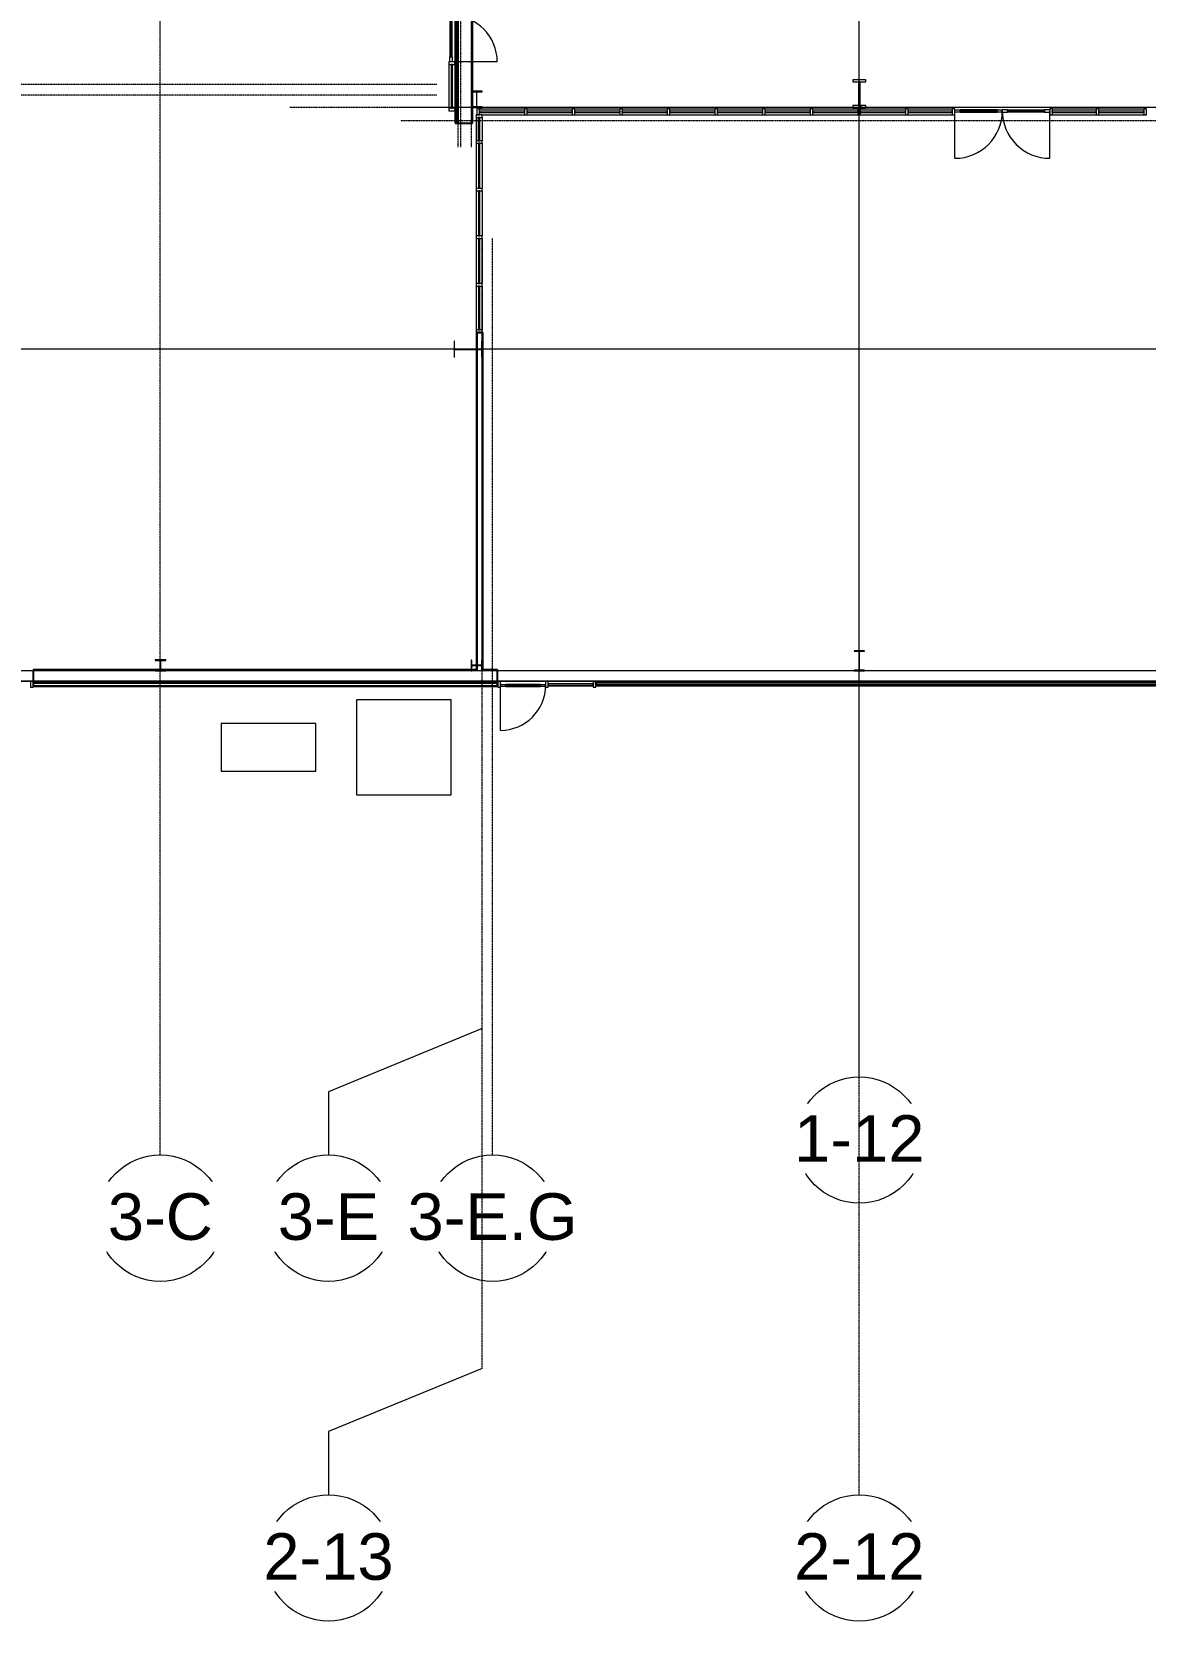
# Model space of a CAD drawing. Header units: inches. Extents: x 21341 to 28276, y -23509 to -20035.
# Drawn here: x 22458 to 23303, y -23509 to -22302 of the extents above; entities that cross this region are included whole.
import ezdxf

# ---------------------------------------------------------------- set-up
doc = ezdxf.new("R2010")
doc.units = ezdxf.units.IN
doc.header["$MEASUREMENT"] = 0
doc.linetypes.add('Grid Line 1_2_', pattern=[0.875, 0.5, -0.125, 0.125, -0.125])
for name, color, linetype, lineweight in [('A-DOOR', 31, 'Continuous', 9), ('A-GLAZ-CURT', 52, 'Continuous', 9), ('A-GLAZ-CWMG', 51, 'Continuous', 9), ('A-WALL', 113, 'Continuous', 9), ('A-WALL-PATT', 111, 'Continuous', 25), ('C-BLDG-PADS', 91, 'Continuous', 9), ('C-TOPO', 7, 'Continuous', 9), ('E-ELEC-EQPM', 71, 'Continuous', 9), ('I-WALL', 2, 'Continuous', 9), ('L-SITE-WALL', 31, 'Continuous', 9), ('S-BEAM', 12, 'Continuous', 9), ('S-COLS', 52, 'Continuous', 9), ('S-GRID', 1, 'Continuous', 9), ('S-GRID-IDEN', 1, 'Continuous', 9)]:
    doc.layers.add(name, color=color, linetype=linetype, lineweight=lineweight)
doc.styles.add('Arial', font='arial.ttf', dxfattribs={"height": 35.407186})
pattern_1 = [(0, (0, 0), (0, 24), []), (90, (0, 0), (-24, 1e-15), [])]
pattern_2 = [(0, (0, 0), (61.44, 15.36), [2.534, -43.546, 2.534, -43.546, -245.76]), (0, (0, 0), (61.44, 15.36), [-92.16, 2.534, -89.626, 2.534, -43.546, -107.52]), (0, (0, 0), (61.44, 15.36), [-230.4, 2.534, -28.186, 2.534, -74.266]), (120, (23.04, 7.68), (-44.02215, 45.528601), [2.534, -43.546, 2.534, -43.546, -245.76]), (120, (23.04, 7.68), (-44.02215, 45.528601), [-92.16, 2.534, -89.626, 2.534, -43.546, -107.52]), (120, (23.04, 7.68), (-44.02215, 45.528601), [-230.4, 2.534, -28.186, 2.534, -74.266]), (240, (30.72, 38.4), (-17.41785, -60.888601), [2.534, -43.546, 2.534, -43.546, -245.76]), (240, (30.72, 38.4), (-17.41785, -60.888601), [-92.16, 2.534, -89.626, 2.534, -43.546, -107.52]), (240, (30.72, 38.4), (-17.41785, -60.888601), [-230.4, 2.534, -28.186, 2.534, -74.266])]
pattern_3 = [(225, (23085.89, -22360.053), (19.00703, -19.00703), []), (225, (23085.89, -22388.853), (19.00703, -19.00703), [])]

# ---------------------------------------------------------------- blocks, each defined once
blk = doc.blocks.new('W-Wide Flange-Column - B2_D-1007399-First Floor Plan')
at = {"layer": 'S-COLS'}
h = blk.add_hatch(dxfattribs=at)
h.set_pattern_fill('FP_1', color=256, style=0, pattern_type=2)
h.set_pattern_definition([(225, (23085.89, -22779.678), (19.00703, -19.00703), []), (225, (23085.89, -22808.478), (19.00703, -19.00703), [])])
h.paths.add_polyline_path([(4, 7.6), (-4, 7.6), (-4, 7.2), (-0.8, 7.2), (-0.3, 7), (-0.1, 6.5), (-0.1, -6.5), (-0.3, -7), (-0.8, -7.2), (-4, -7.2), (-4, -7.6), (4, -7.6), (4, -7.2), (0.8, -7.2), (0.3, -7), (0.1, -6.5), (0.1, 6.5), (0.3, 7), (0.8, 7.2), (4, 7.2)], flags=0)
at = {"layer": 'S-COLS', "lineweight": 15}
for p, q in [((4, 7.6), (-4, 7.6)), ((-4, 7.6), (-4, 7.2)), ((-4, 7.2), (-0.8, 7.2)), ((-0.1, 6.5), (-0.1, -6.5)), ((0.1, -6.5), (0.1, 6.5)), ((0.8, 7.2), (4, 7.2)), ((4, 7.2), (4, 7.6)), ((-0.8, -7.2), (-4, -7.2)), ((-4, -7.2), (-4, -7.6)), ((-4, -7.6), (4, -7.6)), ((4, -7.2), (0.8, -7.2)), ((4, -7.6), (4, -7.2))]:
    blk.add_line(p, q, dxfattribs=at)
for centre, start, end in [((-0.8, 6.5), 0, 90), ((0.8, 6.5), 90, 180), ((-0.8, -6.5), 270, 0), ((0.8, -6.5), 180, 270)]:
    blk.add_arc(centre, 0.691, start, end, dxfattribs=at)
blk = doc.blocks.new('Girt_C - 8_D-1076209-First Floor Plan')
at = {"layer": 'S-BEAM'}
for p, q in [((22458.5, -22787.3), (22424.3, -22787.3)), ((23081.9, -22787.3), (22811.1, -22787.3)), ((23371.4, -22787.3), (23089.9, -22787.3)), ((22424.3, -22795.3), (22458.5, -22795.3)), ((22811.1, -22795.3), (23375.5, -22795.3))]:
    blk.add_line(p, q, dxfattribs=at)
blk = doc.blocks.new('System Panel - Glazed-809284-First Floor Plan')
at = {"layer": 'A-GLAZ-CURT'}
for p, q in [((17.09375, 1.25), (-17.09375, 1.25)), ((-17.09375, 1.25), (-17.09375, 0.25)), ((-17.09375, 0.25), (-17.09375, 1.25)), ((17.09375, 1.25), (-17.09375, 1.25)), ((-17.09375, 0.25), (17.09375, 0.25)), ((-17.09375, 0.25), (17.09375, 0.25)), ((17.09375, 0.25), (17.09375, 1.25)), ((17.09375, 1.25), (17.09375, 0.25))]:
    blk.add_line(p, q, dxfattribs=at)
blk = doc.blocks.new('System Panel - Glazed-1044197-First Floor Plan')
at = {"layer": 'A-GLAZ-CURT'}
for p, q in [((16.6875, 1.25), (-16.6875, 1.25)), ((-16.6875, 1.25), (-16.6875, 0.25)), ((-16.6875, 0.25), (-16.6875, 1.25)), ((16.6875, 1.25), (-16.6875, 1.25)), ((-16.6875, 0.25), (16.6875, 0.25)), ((-16.6875, 0.25), (16.6875, 0.25)), ((16.6875, 0.25), (16.6875, 1.25)), ((16.6875, 1.25), (16.6875, 0.25))]:
    blk.add_line(p, q, dxfattribs=at)
blk = doc.blocks.new('Door_Single_Storefront - one-1044198-First Floor Plan')
at = {"layer": 'A-DOOR'}
for p, q in [((-18, 36), (-18, 0)), ((-14, 1), (-18, 1)), ((-14, -0.75), (-14, 1)), ((-14, 1), (14, 1)), ((14, 0.5), (-14, 0.5)), ((-14, 0.5), (-14, -0.25)), ((18, 1), (14, 1)), ((14, 1), (14, -0.75)), ((14, -0.25), (14, 0.5)), ((18, -0.75), (18, 1)), ((-18, -0.75), (-14, -0.75)), ((-14, -0.25), (14, -0.25)), ((14, -0.75), (-14, -0.75)), ((14, -0.75), (18, -0.75))]:
    blk.add_line(p, q, dxfattribs=at)
blk.add_arc((-18, 0), 36, 360, 90, dxfattribs=at)
blk = doc.blocks.new('Door_Single_Storefront - one-1044203-First Floor Plan')
at = {"layer": 'A-DOOR'}
for p, q in [((-18, 0.75), (-14, 0.75)), ((-18, -36), (-18, 0)), ((-14, 0.75), (-14, -1)), ((14, 0.75), (-14, 0.75)), ((-14, -0.5), (-14, 0.25)), ((-14, 0.25), (14, 0.25)), ((14, -1), (14, 0.75)), ((14, 0.75), (18, 0.75)), ((14, 0.25), (14, -0.5)), ((18, 0.75), (18, -1)), ((-14, -1), (-18, -1)), ((14, -0.5), (-14, -0.5)), ((-14, -1), (14, -1)), ((18, -1), (14, -1))]:
    blk.add_line(p, q, dxfattribs=at)
blk.add_arc((-18, 0), 36, 270, 0, dxfattribs=at)
blk = doc.blocks.new('System Panel - Glazed-809288-First Floor Plan')
at = {"layer": 'A-GLAZ-CURT'}
for p, q in [((17.09375, 1.25), (-17.09375, 1.25)), ((-17.09375, 1.25), (-17.09375, 0.25)), ((-17.09375, 0.25), (-17.09375, 1.25)), ((17.09375, 1.25), (-17.09375, 1.25)), ((-17.09375, 0.25), (17.09375, 0.25)), ((-17.09375, 0.25), (17.09375, 0.25)), ((17.09375, 0.25), (17.09375, 1.25)), ((17.09375, 1.25), (17.09375, 0.25))]:
    blk.add_line(p, q, dxfattribs=at)
blk = doc.blocks.new('Rectangular Mullion - Rectangular Mullion 1-769167-First Floor Plan')
at = {"layer": 'A-GLAZ-CWMG'}
for p, q in [((24498.2, -22360.6), (24532.4, -22360.6)), ((24498.2, -22365.1), (24532.4, -22365.1))]:
    blk.add_line(p, q, dxfattribs=at)
blk = doc.blocks.new('Rectangular Mullion - Rectangular Mullion 1-1044194-First Floor Plan')
at = {"layer": 'A-GLAZ-CWMG'}
for p, q in [((24390.5, -22360.6), (24423.8, -22360.6)), ((24390.5, -22365.1), (24423.8, -22365.1))]:
    blk.add_line(p, q, dxfattribs=at)
blk = doc.blocks.new('Rectangular Mullion - Rectangular Mullion 1-1044201-First Floor Plan')
at = {"layer": 'A-GLAZ-CWMG'}
for p, q in [((24281.1, -22360.6), (24314.5, -22360.6)), ((24281.1, -22365.1), (24314.5, -22365.1))]:
    blk.add_line(p, q, dxfattribs=at)
blk = doc.blocks.new('Rectangular Mullion - Rectangular Mullion 1-1060760-First Floor Plan')
at = {"layer": 'A-GLAZ-CWMG'}
for p, q in [((22797.4, -22360.6), (22831.6, -22360.6)), ((22799.4, -22365.1), (22831.6, -22365.1))]:
    blk.add_line(p, q, dxfattribs=at)
blk = doc.blocks.new('Rectangular Mullion - Rectangular Mullion 1-809282-First Floor Plan')
at = {"layer": 'A-GLAZ-CWMG', "lineweight": 13}
for p, q in [((-1, 1.5), (1, 1.5)), ((-1, -3), (-1, 1.5)), ((1, 1.5), (1, -3)), ((1, -3), (-1, -3))]:
    blk.add_line(p, q, dxfattribs=at)
blk = doc.blocks.new('W-Wide Flange-Column - B3_C-1008654-First Floor Plan')
at = {"layer": 'S-COLS'}
h = blk.add_hatch(dxfattribs=at)
h.set_pattern_fill('FP_16', color=256, style=0, pattern_type=2)
h.set_pattern_definition([(135, (-22543.053, -22788.765), (-19.00703, -19.00703), []), (135, (-22571.853, -22788.765), (-19.00703, -19.00703), [])])
h.paths.add_polyline_path([(6, -10.6), (6, -10.2), (0.8, -10.2), (0.3, -10), (0.1, -9.5), (0.1, 9.5), (0.3, 10), (0.8, 10.2), (6, 10.2), (6, 10.6), (-6, 10.6), (-6, 10.2), (-0.8, 10.2), (-0.3, 10), (-0.1, 9.5), (-0.1, -9.5), (-0.3, -10), (-0.8, -10.2), (-6, -10.2), (-6, -10.6)], flags=0)
at = {"layer": 'S-COLS', "lineweight": 15}
for p, q in [((6, 10.6), (-6, 10.6)), ((-6, 10.6), (-6, 10.2)), ((-6, 10.2), (-0.8, 10.2)), ((-0.1, 9.5), (-0.1, -9.5)), ((0.1, -9.5), (0.1, 9.5)), ((0.8, 10.2), (6, 10.2)), ((6, 10.2), (6, 10.6)), ((-0.8, -10.2), (-6, -10.2)), ((-6, -10.2), (-6, -10.6)), ((-6, -10.6), (6, -10.6)), ((6, -10.2), (0.8, -10.2)), ((6, -10.6), (6, -10.2))]:
    blk.add_line(p, q, dxfattribs=at)
for centre, start, end in [((-0.8, 9.5), 0, 90), ((0.8, 9.5), 90, 180), ((-0.8, -9.5), 270, 0), ((0.8, -9.5), 180, 270)]:
    blk.add_arc(centre, 0.691, start, end, dxfattribs=at)
blk = doc.blocks.new('System Panel - Glazed-769203-First Floor Plan')
at = {"layer": 'A-GLAZ-CURT'}
for p, q in [((16.59375, -0.25), (-16.59375, -0.25)), ((-16.59375, -0.25), (-16.59375, -1.25)), ((-16.59375, -1.25), (-16.59375, -0.25)), ((16.59375, -0.25), (-16.59375, -0.25)), ((-16.59375, -1.25), (16.59375, -1.25)), ((-16.59375, -1.25), (16.59375, -1.25)), ((16.59375, -1.25), (16.59375, -0.25)), ((16.59375, -0.25), (16.59375, -1.25))]:
    blk.add_line(p, q, dxfattribs=at)
blk = doc.blocks.new('System Panel - Glazed-769204-First Floor Plan')
at = {"layer": 'A-GLAZ-CURT'}
for p, q in [((17.09375, -0.25), (-17.09375, -0.25)), ((-17.09375, -0.25), (-17.09375, -1.25)), ((-17.09375, -1.25), (-17.09375, -0.25)), ((17.09375, -0.25), (-17.09375, -0.25)), ((-17.09375, -1.25), (17.09375, -1.25)), ((-17.09375, -1.25), (17.09375, -1.25)), ((17.09375, -1.25), (17.09375, -0.25)), ((17.09375, -0.25), (17.09375, -1.25))]:
    blk.add_line(p, q, dxfattribs=at)
blk = doc.blocks.new('System Panel - Glazed-1060807-First Floor Plan')
at = {"layer": 'A-GLAZ-CURT'}
for p, q in [((8.8, -0.2), (-8.8, -0.2)), ((-8.8, -0.2), (-8.8, -1.3)), ((-8.8, -1.3), (-8.8, -0.2)), ((8.8, -0.2), (-8.8, -0.2)), ((-8.8, -1.3), (8.8, -1.3)), ((-8.8, -1.3), (8.8, -1.3)), ((8.8, -1.3), (8.8, -0.2)), ((8.8, -0.2), (8.8, -1.3))]:
    blk.add_line(p, q, dxfattribs=at)
blk = doc.blocks.new('Rectangular Mullion - Rectangular Mullion 1-769210-First Floor Plan')
at = {"layer": 'A-GLAZ-CWMG'}
for p, q in [((22794.9, -22495.2), (22794.9, -22528.4)), ((22799.4, -22495.2), (22799.4, -22528.4))]:
    blk.add_line(p, q, dxfattribs=at)
blk = doc.blocks.new('Rectangular Mullion - Rectangular Mullion 1-769211-First Floor Plan')
at = {"layer": 'A-GLAZ-CWMG'}
for p, q in [((22794.9, -22459), (22794.9, -22493.2)), ((22799.4, -22459), (22799.4, -22493.2))]:
    blk.add_line(p, q, dxfattribs=at)
blk = doc.blocks.new('Rectangular Mullion - Rectangular Mullion 1-1060806-First Floor Plan')
at = {"layer": 'A-GLAZ-CWMG'}
for p, q in [((22794.9, -22367.1), (22794.9, -22384.7)), ((22799.4, -22367.1), (22799.4, -22384.7))]:
    blk.add_line(p, q, dxfattribs=at)
blk = doc.blocks.new('Rectangular Mullion - Rectangular Mullion 1-729106-First Floor Plan')
at = {"layer": 'A-GLAZ-CWMG', "lineweight": 13}
for p, q in [((-2, 3), (0, 3)), ((-2, -1.5), (-2, 3)), ((0, 3), (0, -1.5)), ((0, -1.5), (-2, -1.5))]:
    blk.add_line(p, q, dxfattribs=at)
blk = doc.blocks.new('Rectangular Mullion - Rectangular Mullion 1-729107-First Floor Plan')
at = {"layer": 'A-GLAZ-CWMG', "lineweight": 13}
for p, q in [((0, 3), (-2, 3)), ((-2, 3), (-2, -1.5)), ((0, -1.5), (0, 3)), ((-2, -1.5), (0, -1.5))]:
    blk.add_line(p, q, dxfattribs=at)
blk = doc.blocks.new('Rectangular Mullion - Rectangular Mullion 1-729102-First Floor Plan')
at = {"layer": 'A-GLAZ-CWMG', "lineweight": 13}
for p, q in [((-1, 3), (1, 3)), ((-1, -1.5), (-1, 3)), ((1, 3), (1, -1.5)), ((1, -1.5), (-1, -1.5))]:
    blk.add_line(p, q, dxfattribs=at)
blk = doc.blocks.new('Rectangular Mullion - Profile_Polycarbonate_Upper and left-791730-First Floor Plan')
at = {"layer": 'A-GLAZ-CWMG', "lineweight": 13}
for p, q in [((-3.622, 1.141125), (0, 1.141125)), ((-3.622, 0.787125), (-3.622, 1.141125)), ((-3.372, 0.787125), (-3.622, 0.787125)), ((-0.0625, 1.078625), (-3.5595, 1.078625)), ((-3.5595, 1.078625), (-3.5595, 0.849625)), ((-3.5595, 0.849625), (-3.372, 0.849625)), ((-3.372, 0.849625), (-3.372, 0.787125)), ((-0.0625, -0.922375), (-0.0625, 1.078625)), ((0, 1.141125), (0, -0.984875)), ((-2.834, -0.984875), (-2.834, -0.859875)), ((-2.834, -0.859875), (-2.7715, -0.859875)), ((0, -0.984875), (-2.834, -0.984875)), ((-2.7715, -0.859875), (-2.7715, -0.922375)), ((-2.7715, -0.922375), (-0.0625, -0.922375))]:
    blk.add_line(p, q, dxfattribs=at)
blk = doc.blocks.new('Door_Single_Storefront - one-815663-First Floor Plan')
at = {"layer": 'A-DOOR'}
for p, q in [((-17.59375, 0.75), (-13.59375, 0.75)), ((-17.59375, -35.1875), (-17.59375, 0)), ((-13.59375, 0.75), (-13.59375, -1)), ((13.59375, 0.75), (-13.59375, 0.75)), ((-13.59375, -0.5), (-13.59375, 0.25)), ((-13.59375, 0.25), (13.59375, 0.25)), ((13.59375, -1), (13.59375, 0.75)), ((13.59375, 0.75), (17.59375, 0.75)), ((13.59375, 0.25), (13.59375, -0.5)), ((17.59375, 0.75), (17.59375, -1)), ((-13.59375, -1), (-17.59375, -1)), ((13.59375, -0.5), (-13.59375, -0.5)), ((-13.59375, -1), (13.59375, -1)), ((17.59375, -1), (13.59375, -1))]:
    blk.add_line(p, q, dxfattribs=at)
blk.add_arc((-17.59375, 0), 35.1875, 270, 0, dxfattribs=at)
blk = doc.blocks.new('Door_Single_Storefront - one-866808-First Floor Plan')
at = {"layer": 'A-DOOR'}
for p, q in [((-17.09375, 0.75), (-13.09375, 0.75)), ((-17.09375, -34.1875), (-17.09375, 0)), ((-13.09375, 0.75), (-13.09375, -1)), ((13.09375, 0.75), (-13.09375, 0.75)), ((-13.09375, -0.5), (-13.09375, 0.25)), ((-13.09375, 0.25), (13.09375, 0.25)), ((13.09375, -1), (13.09375, 0.75)), ((13.09375, 0.75), (17.09375, 0.75)), ((13.09375, 0.25), (13.09375, -0.5)), ((-13.09375, -1), (-17.09375, -1)), ((13.09375, -0.5), (-13.09375, -0.5)), ((-13.09375, -1), (13.09375, -1)), ((17.09375, -1), (13.09375, -1))]:
    blk.add_line(p, q, dxfattribs=at)
blk.add_arc((-17.09375, 0), 34.1875, 270, 0, dxfattribs=at)
blk = doc.blocks.new('System Panel - Glazed-827454-First Floor Plan')
at = {"layer": 'A-GLAZ-CURT'}
for p, q in [((17.09375, 1.25), (-17.09375, 1.25)), ((-17.09375, 1.25), (-17.09375, 0.25)), ((-17.09375, 0.25), (-17.09375, 1.25)), ((17.09375, 1.25), (-17.09375, 1.25)), ((-17.09375, 0.25), (17.09375, 0.25)), ((-17.09375, 0.25), (17.09375, 0.25)), ((17.09375, 0.25), (17.09375, 1.25)), ((17.09375, 1.25), (17.09375, 0.25))]:
    blk.add_line(p, q, dxfattribs=at)
blk = doc.blocks.new('Rectangular Mullion - Rectangular Mullion 1-866963-First Floor Plan')
at = {"layer": 'A-GLAZ-CWMG', "lineweight": 13}
for p, q in [((-2, 1.5), (0, 1.5)), ((-2, -3), (-2, 1.5)), ((0, 1.5), (0, -3)), ((0, -3), (-2, -3))]:
    blk.add_line(p, q, dxfattribs=at)
blk = doc.blocks.new('Rectangular Mullion - Rectangular Mullion 1-866957-First Floor Plan')
at = {"layer": 'A-GLAZ-CWMG', "lineweight": 13}
for p, q in [((0, 1.5), (-2, 1.5)), ((-2, 1.5), (-2, -3)), ((0, -3), (0, 1.5)), ((-2, -3), (0, -3))]:
    blk.add_line(p, q, dxfattribs=at)
blk = doc.blocks.new('Rectangular Mullion - Rectangular Mullion 1-827449-First Floor Plan')
at = {"layer": 'A-GLAZ-CWMG', "lineweight": 13}
for p, q in [((-1, 1.5), (1, 1.5)), ((-1, -3), (-1, 1.5)), ((1, 1.5), (1, -3)), ((1, -3), (-1, -3))]:
    blk.add_line(p, q, dxfattribs=at)
blk = doc.blocks.new('Rectangular Mullion - Rectangular Mullion 1-827457-First Floor Plan')
at = {"layer": 'A-GLAZ-CWMG', "lineweight": 13}
for p, q in [((-2, 1.5), (0, 1.5)), ((-2, -3), (-2, 1.5)), ((0, 1.5), (0, -3)), ((0, -3), (-2, -3))]:
    blk.add_line(p, q, dxfattribs=at)
blk = doc.blocks.new('Transformer-Dry-Type-Siemens - 6x6x6-1004770-First Floor Plan')
at = {"layer": 'E-ELEC-EQPM'}
for p, q in [((36, 36), (-36, 36)), ((-36, 36), (-36, -36)), ((36, -36), (36, 36)), ((-36, -36), (36, -36))]:
    blk.add_line(p, q, dxfattribs=at)
blk = doc.blocks.new('Transformer-Dry-Type-Siemens - 6x3x6-1005805-First Floor Plan')
at = {"layer": 'E-ELEC-EQPM'}
for p, q in [((36, 18), (-36, 18)), ((-36, 18), (-36, -18)), ((36, -18), (36, 18)), ((-36, -18), (36, -18))]:
    blk.add_line(p, q, dxfattribs=at)
blk = doc.blocks.new('columns and girder2 - one-V37-First Floor Plan')
at = {"layer": 'S-BEAM'}
h = blk.add_hatch(dxfattribs=at)
h.set_pattern_fill('FP_30', color=256, style=0, pattern_type=2)
h.set_pattern_definition(pattern_3)
h.paths.add_polyline_path([(5, -0.5), (-5, -0.5), (-5, -2), (5, -2)], flags=0)
h.paths.add_polyline_path([(-5, -20), (-5, -21.5), (5, -21.5), (5, -20)], flags=0)
h.paths.add_polyline_path([(5, -1204.8), (-5, -1204.8), (-5, -1206.3), (5, -1206.3)], flags=0)
h.paths.add_polyline_path([(5, -1224.3), (-5, -1224.3), (-5, -1225), (5, -1225)], flags=0)
h = blk.add_hatch(dxfattribs=at)
h.set_pattern_fill('FP_30', color=256, style=0, pattern_type=2)
h.set_pattern_definition(pattern_3)
h.paths.add_polyline_path([(-0.6, -2), (-0.6, -20), (0.6, -20), (0.6, -2)], flags=0)
h.paths.add_polyline_path([(-0.6, -1206.3), (-0.6, -1224.3), (0.6, -1224.3), (0.6, -1206.3)], flags=0)
at = {"layer": 'S-BEAM', "lineweight": 15}
for p, q in [((5, -0.5), (-5, -0.5)), ((-5, -0.5), (-5, -2)), ((-5, -2), (5, -2)), ((0.6, -2), (-0.6, -2)), ((-0.6, -2), (-0.6, -20)), ((0.6, -20), (0.6, -2)), ((5, -2), (5, -0.5)), ((5, -20), (-5, -20)), ((-5, -20), (-5, -21.5)), ((-5, -21.5), (5, -21.5)), ((-0.6, -20), (0.6, -20)), ((5, -21.5), (5, -20))]:
    blk.add_line(p, q, dxfattribs=at)
blk = doc.blocks.new('Grid - Grid Head - Circle-14747-First Floor Plan')
at = {"layer": 'S-GRID-IDEN'}
blk.add_circle((0, 0), 0.25, dxfattribs=at)

msp = doc.modelspace()

# ---------------------------------------------------------------- hatches: boundary and pattern name
at = {"layer": 'A-WALL-PATT', "lineweight": 9}
h = msp.add_hatch(dxfattribs=at)
h.set_pattern_fill('FP_15', color=256, style=0, pattern_type=2)
h.set_pattern_definition(pattern_1)
h.paths.add_polyline_path([(22781.4, -22371.4), (22781.4, -21413.2), (22780.4, -21413.2), (22780.4, -22371.4)], flags=0)
h.paths.add_polyline_path([(22780.4, -21408.5), (22781.4, -21408.5), (22781.4, -21368.7), (22780.4, -21368.7), (22780.4, -21407.2)], flags=0)
h.paths.add_polyline_path([(22781.4, -21336.7), (22781.4, -21292.8), (22780.4, -21292.8), (22780.4, -21336.7)], flags=0)
h.paths.add_polyline_path([(22780.4, -21234.6), (22781.4, -21234.6), (22781.4, -21192.2), (22780.4, -21192.2)], flags=0)
h.paths.add_polyline_path([(22780.4, -21160.2), (22781.4, -21160.2), (22781.4, -21124.3), (22780.4, -21124.3), (22780.4, -21136)], flags=0)
h = msp.add_hatch(dxfattribs=at)
h.set_pattern_fill('FP_13', color=256, style=0, pattern_type=2)
h.set_pattern_definition(pattern_2)
h.paths.add_polyline_path([(22795.3, -22787.3), (22795.9, -22787.3), (22795.9, -22543.2), (22795.3, -22543.2), (22795.3, -22786.6)], flags=0)
h.paths.add_polyline_path([(22795.3, -22542.9), (22795.9, -22542.9), (22795.9, -22530.4), (22795.3, -22530.4)], flags=0)
h = msp.add_hatch(dxfattribs=at)
h.set_pattern_fill('FP_13', color=256, style=0, pattern_type=2)
h.set_pattern_definition(pattern_2)
h.paths.add_polyline_path([(22800, -22787.3), (22800, -22530.4), (22795.9, -22530.4), (22795.9, -22531), (22799.4, -22531), (22799.4, -22787.3)], flags=0)
h = msp.add_hatch(dxfattribs=at)
h.set_pattern_fill('FP_15', color=256, style=0, pattern_type=2)
h.set_pattern_definition(pattern_1)
h.paths.add_polyline_path([(22320.4, -22797.1), (22424.3, -22797.1), (22424.3, -22796.1), (22314, -22796.1), (22314, -22797.1)], flags=0)
h.paths.add_polyline_path([(22811.1, -22797.1), (22811.1, -22796.1), (22458.5, -22796.1), (22458.5, -22797.1), (22804.3, -22797.1)], flags=0)
at = {"layer": 'S-COLS'}
h = msp.add_hatch(dxfattribs=at)
h.set_pattern_fill('FP_11', color=256, style=0, pattern_type=2)
h.set_pattern_definition([(45, (0, 0), (-19.00703, 19.00703), []), (45, (0, 28.8), (-19.00703, 19.00703), [])])
h.paths.add_polyline_path([(22791.6, -22787.3), (22791.6, -22784.1), (22791.8, -22783.6), (22792.3, -22783.4), (22798.3, -22783.4), (22798.8, -22783.6), (22799, -22784.1), (22799, -22787.3), (22799.4, -22787.3), (22799.4, -22779.3), (22799, -22779.3), (22799, -22782.5), (22798.8, -22783), (22798.3, -22783.2), (22792.3, -22783.2), (22791.8, -22783), (22791.6, -22782.5), (22791.6, -22779.3), (22791.1, -22779.3), (22791.1, -22787.3)], flags=0)

# ---------------------------------------------------------------- linework, layer by layer
at = {"layer": 'A-WALL'}
for p, q in [((22791.4, -21368.7), (22791.4, -22371.4)), ((22780.4, -21413.2), (22780.4, -22371.4)), ((22781.4, -21412.6), (22781.4, -22371.4)), ((22795.9, -22542.9), (22795.9, -22531)), ((22799.4, -22531), (22795.9, -22531)), ((22799.4, -22537.1), (22799.4, -22531)), ((22795.9, -22787.3), (22795.9, -22543.2)), ((22799.4, -22787.3), (22799.4, -22549.1)), ((22811.1, -22787.3), (22458.5, -22787.3)), ((22795.3, -22786.6), (22795.3, -22787.3)), ((22800, -22786.6), (22800, -22787.3)), ((22811.1, -22795.3), (22458.5, -22795.3)), ((22811.1, -22796.1), (22458.5, -22796.1)), ((22811.1, -22797.1), (22458.5, -22797.1)), ((22811.1, -22798.7), (22458.5, -22798.7))]:
    msp.add_line(p, q, dxfattribs=at)
at = {"layer": 'A-WALL', "lineweight": 25}
for p, q in [((23341, -22796), (22885.7, -22796)), ((22885.7, -22796), (22885.7, -22797.6)), ((22885.7, -22797.6), (23341, -22797.6))]:
    msp.add_line(p, q, dxfattribs=at)
at = {"layer": 'C-BLDG-PADS'}
for p, q in [((22811.1, -22798.8), (22811.5, -22798.8)), ((22849.7, -22798.8), (22883.9, -22798.8)), ((22885.9, -22798.8), (23341, -22798.8))]:
    msp.add_line(p, q, dxfattribs=at)
at = {"layer": 'C-TOPO'}
for p, q in [((22811.1, -22798.8), (22811.5, -22798.8)), ((22849.7, -22798.8), (22883.9, -22798.8)), ((22885.9, -22798.8), (23341, -22798.8))]:
    msp.add_line(p, q, dxfattribs=at)
at = {"layer": 'I-WALL', "lineweight": 25}
for p, q in [((22795.3, -22530.4), (22795.3, -22542.9)), ((22800, -22530.4), (22795.3, -22530.4)), ((22800, -22786.6), (22800, -22530.4)), ((22795.3, -22543.2), (22795.3, -22786.6))]:
    msp.add_line(p, q, dxfattribs=at)
at = {"layer": 'L-SITE-WALL', "lineweight": 25}
for p, q in [((22792.1, -22371.4), (22792.1, -21368.7)), ((22778.9, -21413.2), (22778.9, -22371.4)), ((22778.9, -22371.4), (22792.1, -22371.4)), ((22795.3, -22786.6), (22458.5, -22786.6)), ((22458.5, -22786.6), (22458.5, -22799.1)), ((22811.1, -22786.6), (22800, -22786.6)), ((22811.1, -22799.1), (22811.1, -22786.6)), ((22458.5, -22799.1), (22811.1, -22799.1))]:
    msp.add_line(p, q, dxfattribs=at)
at = {"layer": 'S-COLS', "lineweight": 15}
for p, q in [((22799.4, -22347.1), (22791.4, -22347.1)), ((22791.4, -22347.1), (22791.4, -22347.5)), ((22791.4, -22347.5), (22794.6, -22347.5)), ((22795.2, -22348.2), (22795.2, -22358.4)), ((22795.5, -22358.4), (22795.5, -22348.2)), ((22796.2, -22347.5), (22799.4, -22347.5)), ((22799.4, -22347.5), (22799.4, -22347.1)), ((22794.6, -22359.1), (22791.4, -22359.1)), ((22791.4, -22359.1), (22791.4, -22359.6)), ((22791.4, -22359.6), (22799.4, -22359.6)), ((22799.4, -22359.1), (22796.2, -22359.1)), ((22799.4, -22359.6), (22799.4, -22359.1)), ((22559.3, -22779.1), (22551.3, -22779.1)), ((22551.3, -22779.1), (22551.3, -22779.5)), ((22551.3, -22779.5), (22554.4, -22779.5)), ((22555.1, -22780.2), (22555.1, -22786.2)), ((22555.4, -22786.2), (22555.4, -22780.2)), ((22556.1, -22779.5), (22559.3, -22779.5)), ((22559.3, -22779.5), (22559.3, -22779.1)), ((22791.6, -22779.3), (22791.1, -22779.3)), ((22791.1, -22779.3), (22791.1, -22787.3)), ((22791.6, -22782.5), (22791.6, -22779.3)), ((22799.4, -22779.3), (22799, -22779.3)), ((22799, -22779.3), (22799, -22782.5)), ((22799.4, -22787.3), (22799.4, -22779.3)), ((22554.4, -22786.9), (22551.3, -22786.9)), ((22551.3, -22786.9), (22551.3, -22787.3)), ((22551.3, -22787.3), (22559.3, -22787.3)), ((22559.3, -22786.9), (22556.1, -22786.9)), ((22559.3, -22787.3), (22559.3, -22786.9)), ((22791.1, -22787.3), (22791.6, -22787.3)), ((22791.6, -22787.3), (22791.6, -22784.1)), ((22798.3, -22783.2), (22792.3, -22783.2)), ((22792.3, -22783.4), (22798.3, -22783.4)), ((22799, -22784.1), (22799, -22787.3)), ((22799, -22787.3), (22799.4, -22787.3))]:
    msp.add_line(p, q, dxfattribs=at)
for centre, start, end in [((22794.6, -22348.2), 0, 90), ((22796.2, -22348.2), 90, 180), ((22794.6, -22358.4), 270, 0), ((22796.2, -22358.4), 180, 270), ((22554.4, -22780.2), 0, 90), ((22556.1, -22780.2), 90, 180), ((22554.4, -22786.2), 270, 0), ((22556.1, -22786.2), 180, 270), ((22792.3, -22782.5), 180, 270), ((22792.3, -22784.1), 90, 180), ((22798.3, -22782.5), 270, 0), ((22798.3, -22784.1), 0, 90)]:
    msp.add_arc(centre, 0.691, start, end, dxfattribs=at)
at = {"layer": 'S-GRID', "linetype": 'Grid Line 1_2_'}
for p, q in [((22555.1, -23155.1), (22555.1, -20130.8)), ((22783.4, -22389.6), (22783.4, -20130.8)), ((22791.4, -22389.6), (22791.4, -20226.8)), ((23085.9, -23095.8), (23085.9, -20550.1)), ((22781.4, -22389.6), (22781.4, -20646.1)), ((22791.4, -22389.6), (22791.4, -20646.1)), ((22765, -22342.1), (21567.4, -22342.1)), ((22765, -22350.1), (21471.4, -22350.1)), ((26719.1, -22359.6), (22653.5, -22359.6)), ((27097.5, -22359.6), (22737.5, -22359.6)), ((27001.5, -22369.6), (22737.5, -22369.6)), ((22799.4, -23059.1), (22799.4, -22458.6)), ((22807.4, -23155.1), (22807.4, -22458.6)), ((26427.3, -22543.1), (21471.4, -22543.1)), ((26719.1, -22543.1), (21790.2, -22543.1)), ((26427.3, -22787.3), (21471.4, -22787.3)), ((26719.1, -22787.3), (21790.2, -22787.3)), ((26331.3, -22795.3), (21567.4, -22795.3)), ((26623.1, -22795.3), (21915.5, -22795.3))]:
    msp.add_line(p, q, dxfattribs=at)
at = {"layer": 'S-GRID'}
for p, q in [((22799.4, -23059.1), (22682.8, -23107.1)), ((22682.8, -23107.1), (22682.8, -23155.1)), ((22799.4, -23317.2), (22682.8, -23365.2)), ((22682.8, -23365.2), (22682.8, -23413.2))]:
    msp.add_line(p, q, dxfattribs=at)

# ---------------------------------------------------------------- block references
at = {"layer": 'A-DOOR'}
for name, p, rotation in [('Door_Single_Storefront - one-815663-First Floor Plan', (22775.8, -22307.3), 89.99999999999329), ('Door_Single_Storefront - one-1044198-First Floor Plan', (23212.5, -22362.1), 180)]:
    msp.add_blockref(name, p, dxfattribs=dict(at, rotation=rotation))
for name, p in [('Door_Single_Storefront - one-1044203-First Floor Plan', (23176.5, -22362.1)), ('Door_Single_Storefront - one-866808-First Floor Plan', (22830.6, -22798.4))]:
    msp.add_blockref(name, p, dxfattribs=at)
at = {"layer": 'A-GLAZ-CURT'}
for name, p, rotation in [('System Panel - Glazed-769203-First Floor Plan', (22775.8, -22343.5), 89.99999999999329), ('System Panel - Glazed-1060807-First Floor Plan', (22796.4, -22375.9), 89.99999999999329), ('System Panel - Glazed-809284-First Floor Plan', (22814.5, -22362.1), 180), ('System Panel - Glazed-809284-First Floor Plan', (22850.7, -22362.1), 180), ('System Panel - Glazed-809284-First Floor Plan', (22886.9, -22362.1), 180), ('System Panel - Glazed-809284-First Floor Plan', (22923, -22362.1), 180), ('System Panel - Glazed-809284-First Floor Plan', (22959.2, -22362.1), 180), ('System Panel - Glazed-809288-First Floor Plan', (22995.4, -22362.1), 180), ('System Panel - Glazed-809288-First Floor Plan', (23031.6, -22362.1), 180), ('System Panel - Glazed-809284-First Floor Plan', (23067.8, -22362.1), 180), ('System Panel - Glazed-809284-First Floor Plan', (23104, -22362.1), 180), ('System Panel - Glazed-1044197-First Floor Plan', (23139.8, -22362.1), 180), ('System Panel - Glazed-1044197-First Floor Plan', (23249.1, -22362.1), 180), ('System Panel - Glazed-809284-First Floor Plan', (23284.9, -22362.1), 180), ('System Panel - Glazed-769204-First Floor Plan', (22796.4, -22403.8), 89.99999999999329), ('System Panel - Glazed-769204-First Floor Plan', (22796.4, -22439.9), 89.99999999999329), ('System Panel - Glazed-769204-First Floor Plan', (22796.4, -22476.1), 89.99999999999329), ('System Panel - Glazed-769203-First Floor Plan', (22796.4, -22511.8), 89.99999999999329)]:
    msp.add_blockref(name, p, dxfattribs=dict(at, rotation=rotation))
msp.add_blockref('System Panel - Glazed-827454-First Floor Plan', (22866.8, -22798.4), dxfattribs=at)
at = {"layer": 'A-GLAZ-CWMG', "extrusion": (0, 0, -1)}
for name, p, rotation in [('Rectangular Mullion - Rectangular Mullion 1-729102-First Floor Plan', (-22775.8, -22325.9), 90.00000000000672), ('Rectangular Mullion - Rectangular Mullion 1-729106-First Floor Plan', (-22796.4, -22365.1), 90.00000000000672), ('Rectangular Mullion - Rectangular Mullion 1-729102-First Floor Plan', (-22796.4, -22385.7), 90.00000000000672), ('Rectangular Mullion - Rectangular Mullion 1-729102-First Floor Plan', (-22796.4, -22421.9), 90.00000000000672), ('Rectangular Mullion - Rectangular Mullion 1-729102-First Floor Plan', (-22796.4, -22458), 90.00000000000672), ('Rectangular Mullion - Rectangular Mullion 1-729102-First Floor Plan', (-22796.4, -22494.2), 90.00000000000672), ('Rectangular Mullion - Rectangular Mullion 1-827457-First Floor Plan', (-22458.5, -22798.4), 180), ('Rectangular Mullion - Rectangular Mullion 1-827449-First Floor Plan', (-22848.7, -22798.4), 180), ('Rectangular Mullion - Rectangular Mullion 1-866963-First Floor Plan', (-22885.9, -22798.4), 180)]:
    msp.add_blockref(name, p, dxfattribs=dict(at, rotation=rotation))
at = {"layer": 'A-GLAZ-CWMG'}
for name, p in [('Rectangular Mullion - Rectangular Mullion 1-769210-First Floor Plan', (-20.6, 168.4)), ('Rectangular Mullion - Rectangular Mullion 1-1060806-First Floor Plan', (0, 0)), ('Rectangular Mullion - Rectangular Mullion 1-1060760-First Floor Plan', (0, 0)), ('Rectangular Mullion - Rectangular Mullion 1-769167-First Floor Plan', (-1664.6, 0)), ('Rectangular Mullion - Rectangular Mullion 1-769167-First Floor Plan', (-1628.4, 0)), ('Rectangular Mullion - Rectangular Mullion 1-769167-First Floor Plan', (-1592.2, 0)), ('Rectangular Mullion - Rectangular Mullion 1-769167-First Floor Plan', (-1556.1, 0)), ('Rectangular Mullion - Rectangular Mullion 1-769167-First Floor Plan', (-1519.9, 0)), ('Rectangular Mullion - Rectangular Mullion 1-769167-First Floor Plan', (-1483.7, 0)), ('Rectangular Mullion - Rectangular Mullion 1-769167-First Floor Plan', (-1447.5, 0)), ('Rectangular Mullion - Rectangular Mullion 1-769167-First Floor Plan', (-1411.3, 0)), ('Rectangular Mullion - Rectangular Mullion 1-1044201-First Floor Plan', (-1158, 0)), ('Rectangular Mullion - Rectangular Mullion 1-1044194-First Floor Plan', (-1158, 0)), ('Rectangular Mullion - Rectangular Mullion 1-769167-First Floor Plan', (-1230.4, 0)), ('Rectangular Mullion - Rectangular Mullion 1-769211-First Floor Plan', (0, 72.4)), ('Rectangular Mullion - Rectangular Mullion 1-769211-First Floor Plan', (0, 36.2)), ('Rectangular Mullion - Rectangular Mullion 1-769211-First Floor Plan', (0, 0)), ('Rectangular Mullion - Rectangular Mullion 1-769210-First Floor Plan', (0, 0))]:
    msp.add_blockref(name, p, dxfattribs=at)
for name, p, rotation in [('Rectangular Mullion - Rectangular Mullion 1-729107-First Floor Plan', (22775.8, -22362.1), 269.9999999999933), ('Rectangular Mullion - Rectangular Mullion 1-729107-First Floor Plan', (22796.4, -22530.4), 269.9999999999933), ('Rectangular Mullion - Rectangular Mullion 1-866957-First Floor Plan', (22811.5, -22798.4), 180)]:
    msp.add_blockref(name, p, dxfattribs=dict(at, rotation=rotation))
at = {"layer": 'A-GLAZ-CWMG', "extrusion": (0, 0, -1)}
for name, p in [('Rectangular Mullion - Rectangular Mullion 1-809282-First Floor Plan', (-22796.4, -22362.1)), ('Rectangular Mullion - Rectangular Mullion 1-809282-First Floor Plan', (-22832.6, -22362.1)), ('Rectangular Mullion - Rectangular Mullion 1-809282-First Floor Plan', (-22868.8, -22362.1)), ('Rectangular Mullion - Rectangular Mullion 1-809282-First Floor Plan', (-22905, -22362.1)), ('Rectangular Mullion - Rectangular Mullion 1-809282-First Floor Plan', (-22941.1, -22362.1)), ('Rectangular Mullion - Rectangular Mullion 1-809282-First Floor Plan', (-22977.3, -22362.1)), ('Rectangular Mullion - Rectangular Mullion 1-809282-First Floor Plan', (-23013.5, -22362.1)), ('Rectangular Mullion - Rectangular Mullion 1-809282-First Floor Plan', (-23049.7, -22362.1)), ('Rectangular Mullion - Rectangular Mullion 1-809282-First Floor Plan', (-23085.9, -22362.1)), ('Rectangular Mullion - Rectangular Mullion 1-809282-First Floor Plan', (-23122.1, -22362.1)), ('Rectangular Mullion - Rectangular Mullion 1-809282-First Floor Plan', (-23157.5, -22362.1)), ('Rectangular Mullion - Rectangular Mullion 1-809282-First Floor Plan', (-23231.5, -22362.1)), ('Rectangular Mullion - Rectangular Mullion 1-809282-First Floor Plan', (-23266.8, -22362.1)), ('Rectangular Mullion - Rectangular Mullion 1-809282-First Floor Plan', (-23303, -22362.1)), ('Rectangular Mullion - Profile_Polycarbonate_Upper and left-791730-First Floor Plan', (-22885.6, -22796.8))]:
    msp.add_blockref(name, p, dxfattribs=at)
at = {"layer": 'E-ELEC-EQPM'}
for name, p in [('Transformer-Dry-Type-Siemens - 6x6x6-1004770-First Floor Plan', (22740, -22845.5)), ('Transformer-Dry-Type-Siemens - 6x3x6-1005805-First Floor Plan', (22637.2, -22845.5))]:
    msp.add_blockref(name, p, dxfattribs=at)
at = {"layer": 'S-BEAM', "rotation": 180}
msp.add_blockref('columns and girder2 - one-V37-First Floor Plan', (23085.9, -22360.1), dxfattribs=at)
at = {"layer": 'S-BEAM'}
msp.add_blockref('Girt_C - 8_D-1076209-First Floor Plan', (0, 0), dxfattribs=at)
at = {"layer": 'S-COLS'}
for name, p, rotation in [('W-Wide Flange-Column - B3_C-1008654-First Floor Plan', (22788.8, -22543.1), 269.9999999999997), ('W-Wide Flange-Column - B2_D-1007399-First Floor Plan', (23085.9, -22779.7), 180)]:
    msp.add_blockref(name, p, dxfattribs=dict(at, rotation=rotation))
at = {"layer": 'S-GRID-IDEN', "xscale": 191.9999999999999, "yscale": 191.9999999999999, "zscale": 191.9999999999999}
for p in [(23085.9, -23143.8), (22555.1, -23203.1), (22807.4, -23203.1), (22682.8, -23461.2), (23085.9, -23461.2)]:
    msp.add_blockref('Grid - Grid Head - Circle-14747-First Floor Plan', p, dxfattribs=at)

# ---------------------------------------------------------------- next in the draw order: texts
at = {"layer": 'S-GRID-IDEN', "char_height": 35.41, "attachment_point": 2, "line_spacing_factor": 0.938532, "style": 'Arial', "bg_fill": 3, "box_fill_scale": 1.25, "bg_fill_color": 0, "bg_fill_transparency": 0}
for s, insert, width in [('1-12', (23085.9, -23124.9), 117.936), ('3-C', (22555.1, -23184.2), 94.608), ('3-E.G', (22807.4, -23184.2), 153.792), ('2-13', (22682.8, -23442.4), 117.936), ('2-12', (23085.9, -23442.4), 117.936)]:
    msp.add_mtext(s, dxfattribs=dict(at, insert=insert, width=width))

# ---------------------------------------------------------------- next in the draw order: linework, layer by layer
at = {"layer": 'S-GRID', "linetype": 'Grid Line 1_2_'}
for p, q in [((23085.9, -23413.2), (23085.9, -20902.4)), ((22799.4, -23317.2), (22799.4, -22542.6))]:
    msp.add_line(p, q, dxfattribs=at)

# ---------------------------------------------------------------- next in the draw order: block references
at = {"layer": 'S-GRID-IDEN', "xscale": 191.9999999999999, "yscale": 191.9999999999999, "zscale": 191.9999999999999}
msp.add_blockref('Grid - Grid Head - Circle-14747-First Floor Plan', (22682.8, -23203.1), dxfattribs=at)

# ---------------------------------------------------------------- next in the draw order: texts
at = {"layer": 'S-GRID-IDEN', "insert": (22682.8, -23184.2), "char_height": 35.41, "width": 91.584, "attachment_point": 2, "line_spacing_factor": 0.938532, "style": 'Arial', "bg_fill": 3, "box_fill_scale": 1.25, "bg_fill_color": 0, "bg_fill_transparency": 0}
msp.add_mtext('3-E', dxfattribs=at)

doc.saveas('drawing.dxf')
